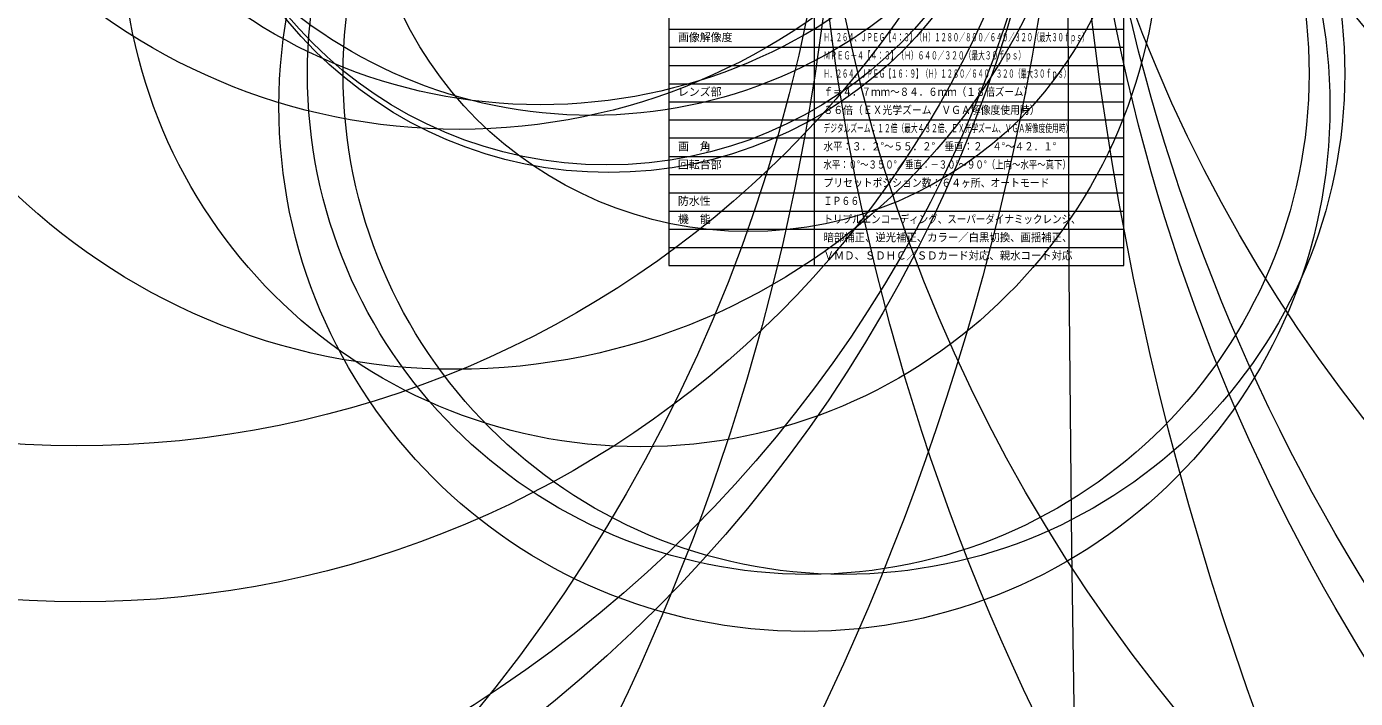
# Model space of a CAD drawing. Units: millimetres, scale not verified. Extents: x -13518 to 23396, y -15630 to 11631.
# Drawn here: x -239 to 126.2, y -235.5 to -50.8 of the extents above; entities that cross this region are included whole.
import ezdxf
from ezdxf.enums import TextEntityAlignment as Align

# ---------------------------------------------------------------- set-up
doc = ezdxf.new("R2010")
doc.units = ezdxf.units.MM
doc.header["$LTSCALE"] = 0.125
doc.layers.add('0-0_0', color=7, linetype='Continuous')
doc.layers.add('0-2_MOJI1', color=7, linetype='Continuous')
doc.layers.add('0-1_WAKU', color=1, linetype='Continuous', lineweight=18)
doc.layers.add('0-4_GAIKEI', color=1, linetype='Continuous', lineweight=18)
doc.styles.add('ＭＳ ゴシック', font='')
doc.styles.get('ＭＳ ゴシック').set_extended_font_data('MS Gothic')

# ---------------------------------------------------------------- blocks, each defined once
blk = doc.blocks.new('2016Mar24-185107-5334-1')
at = {"layer": '0-4_GAIKEI'}
for centre, radius in [((11671.6604, -109.4196), 11674.2534), ((1633.5857, 1138.9335), 1998.5303), ((-4943.0914, -7071.0739), 8624.3126), ((860.4376, -12.0244), 862.592), ((-714.156, 1.3565), 712.7527), ((534.9809, 10.3392), 535.0859), ((534.7725, -10.1425), 534.8775), ((408.5541, 35.0548), 419.7318), ((-390.7038, -1.9096), 388.6825), ((-358.1415, -2.5617), 356.7168), ((-275.0222, 43.8554), 275.7766), ((-274.1018, -2.7469), 272.0774), ((-169.9713, 24.4021), 169.3384), ((-147.6986, 8.571), 146.726), ((-171.0997, -35.7378), 175.1462), ((-133.5779, -8.4716), 132.6051), ((-283.6413, -410.8048), 496.548)]:
    blk.add_circle(centre, radius, dxfattribs=at)
at = {"layer": '0-4_GAIKEI', "color": 7}
for centre, radius in [((-120.0905, -89.6812), 142.4954), ((-90.5403, -67.4791), 105.5262), ((-90.5403, -67.4791), 105.5262)]:
    blk.add_circle(centre, radius, dxfattribs=at)

msp = doc.modelspace()

# ---------------------------------------------------------------- linework, layer by layer
at = {"layer": '0-1_WAKU', "color": 4}
for p, q in [((-62.5, -21.5), (-62.5, -116.5)), ((-22.5, -116.5), (-22.5, -21.5)), ((62.5, -116.5), (62.5, -21.5)), ((-62.5, -116.5), (62.5, -116.5))]:
    msp.add_line(p, q, dxfattribs=at)
at = {"layer": '0-1_WAKU'}
for p, q in [((-62.5, -51.5), (62.5, -51.5)), ((-62.5, -56.5), (62.5, -56.5)), ((-62.5, -61.5), (62.5, -61.5)), ((-62.5, -66.5), (62.5, -66.5)), ((-62.5, -71.5), (62.5, -71.5)), ((62.5, -76.5), (-62.5, -76.5)), ((62.5, -81.5), (-62.5, -81.5)), ((-62.5, -86.5), (62.5, -86.5)), ((-62.5, -91.5), (62.5, -91.5)), ((-62.5, -96.5), (62.5, -96.5)), ((-62.5, -101.5), (62.5, -101.5)), ((-62.5, -106.5), (62.5, -106.5)), ((-62.5, -111.5), (62.5, -111.5))]:
    msp.add_line(p, q, dxfattribs=at)
at = {"layer": '0-4_GAIKEI'}
for centre, radius in [((-641.5262, 31.0658), 626.3595), ((601.7604, 31.1294), 625.1617), ((-458.8668, 41.4814), 443.4033), ((419.4945, 41.5312), 442.5992), ((-79.5598, 25.3946), 114.2277), ((-78.995, 23.3295), 114.2494), ((-30.8091, -651.3985), 725.1254), ((-7.7606, -651.3986), 725.1255), ((-24.1872, -63.7568), 137.6261), ((-14.3824, -63.7568), 137.6261), ((-25.2243, -72.6661), 144.4049)]:
    msp.add_circle(centre, radius, dxfattribs=at)

# ---------------------------------------------------------------- block references
at = {"layer": '0-0_0'}
msp.add_blockref('2016Mar24-185107-5334-1', (49.8518, 65.8711), dxfattribs=at)

# ---------------------------------------------------------------- texts
at = {"layer": '0-2_MOJI1', "style": 'ＭＳ ゴシック'}
for s, p in [('画像解像度', (-60, -55.5)), ('レンズ部', (-60, -70.5)), ('画\u3000角', (-60, -85.5)), ('回転台部', (-60, -90.5)), ('防水性', (-60, -100.5)), ('機\u3000能', (-60, -105.5))]:
    msp.add_text(s, height=2.199, dxfattribs=at).set_placement(p, align=Align.BOTTOM_LEFT)
for s, width, p in [('Ｈ．２６４、ＪＰＥＧ【４：３】（Ｈ）１２８０／８００／６４０／３２０（最大３０ｆｐｓ）', 0.55, (-20, -55.5)), ('ＭＰＥＧ－４【４：３】（Ｈ）６４０／３２０（最大３０ｆｐｓ）', 0.6, (-20, -60.5)), ('Ｈ．２６４、ＪＰＥＧ【１６：９】（Ｈ）１２８０／６４０／３２０（最大３０ｆｐｓ）', 0.55, (-20, -65.5)), ('ｆ＝４．７ｍｍ～８４．６ｍｍ（１８倍ズーム）', 0.85, (-20, -70.5)), ('３６倍（ＥＸ光学ズーム\u3000ＶＧＡ解像度使用時）', 0.9, (-20, -75.5)), ('デジタルズーム：１２倍（最大４３２倍、ＥＸ光学ズーム、ＶＧＡ解像度使用時）', 0.6, (-20, -80.5)), ('水平：３．２°～５５．２°／垂直：２．４°～４２．１°', 0.85, (-20, -85.5)), ('水平：０°～３５０°／垂直：－３０°～９０°（上向～水平～真下）', 0.75, (-20, -90.5)), ('プリセットポジション数：６４ヶ所、オートモード', 0.9, (-20, -95.5)), ('ＩＰ６６', 0.8, (-20, -100.5)), ('トリプルエンコーディング、スーパーダイナミックレンジ、', 0.85, (-20, -105.5)), ('暗部補正、逆光補正、カラー／白黒切換、画揺補正、', 0.95, (-20, -110.5)), ('ＶＭＤ、ＳＤＨＣ／ＳＤカード対応、親水コート対応', 0.95, (-20, -115.5))]:
    msp.add_text(s, height=2.199, dxfattribs=dict(at, width=width)).set_placement(p, align=Align.BOTTOM_LEFT)

doc.saveas('drawing.dxf')
